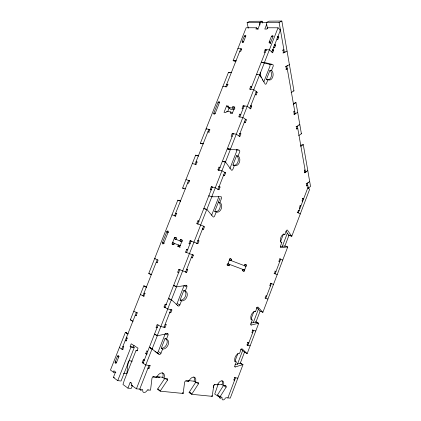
<?xml version="1.0" encoding="UTF-8"?>
<svg xmlns="http://www.w3.org/2000/svg" width="421" height="421" viewBox="0 0 421 421"><rect width="100%" height="100%" fill="white"/><g stroke="black" fill="none" stroke-linecap="round" stroke-linejoin="round"><path stroke-width="0.63" d="M219.457 396.177L219.436 397.171A2.652 1.537 -60.9 0 0 220.883 398.219M128.1 362.544L126.91 373.117A1.479 1 -54.6 0 1 126.805 373.506L124.563 373.227A1.489 1.005 -54.4 0 0 123.495 373.659M164.879 378.305L157.738 388.946A1.51 0.963 -56.8 0 0 157.543 389.336L160.19 391.172L183.088 393.451A1.452 0.895 -58.4 0 0 183.193 393.067L184.635 382.142A1.447 0.9 -59.1 0 1 186.093 380.937L188.908 381.284A4.999 3.089 -59.5 0 1 193.892 377.116A4.999 3.089 -59.5 0 1 195.36 382.079L198.075 382.415A1.41 0.863 -59.8 0 1 198.475 383.815L191.913 393.94A1.421 0.863 -59.1 0 0 191.734 394.309L189.087 392.561A1.416 0.863 -59 0 1 189.266 392.193L195.812 382.126M191.734 394.309L212.163 396.34A1.368 0.805 -60.3 0 0 212.263 395.982L213.731 385.662A1.363 0.81 -60.8 0 1 215.052 384.515L217.568 384.826A4.71 2.773 -61.2 0 1 222.109 380.858A4.71 2.773 -61.2 0 1 223.34 385.536L225.777 385.841A1.331 0.779 -61.4 0 1 226.119 387.157L220.067 396.761A1.342 0.779 -60.8 0 0 219.899 397.108L217.268 395.44A1.337 0.779 -60.7 0 1 217.436 395.093L223.472 385.541A1.326 0.779 -61.3 0 0 223.54 385.32M115.175 362.023C114.623 362.876 115.975 364.044 116.38 362.865L118.69 357.034A1.116 0.705 -77.4 0 0 118.485 355.603A1.116 0.705 -77.4 0 0 117.48 356.203L115.175 362.023L115.996 362.139M256.852 307.567L259.946 310.956A1.258 0.758 -66.8 0 0 260.136 311.066L262.878 312.314L287.722 246.98A1.252 0.753 -71.4 0 0 287.506 246.938L280.691 247.669A1.258 0.768 -71.4 0 1 280.365 246.39L281.781 242.643A4.41 2.694 -72 0 1 280.891 237.355A4.41 2.694 -72 0 1 284.912 234.418L286.254 230.903A1.258 0.768 -72.5 0 1 287.39 230.076L291.632 236.086A1.242 0.747 -72.4 0 0 291.806 236.234L309.698 189.182L307.762 187.961M219.899 397.108L221.625 397.282A1.337 0.774 -60.8 0 1 222.088 397.84L222.067 398.84A2.663 1.537 -61 0 0 224.656 399.092L225.367 398.161A1.326 0.763 -61 0 1 226.193 397.734L230.25 398.14L242.991 364.628A1.295 0.753 -63.2 0 0 242.754 364.644L235.223 366.975A1.31 0.774 -62.8 0 1 234.897 365.633L236.286 361.997L234.939 361.25L237.949 353.356M253.884 311.572L250.905 319.381L252.279 320.034L250.905 323.633A1.284 0.774 -65.6 0 0 251.211 325.028L258.483 323.265A1.268 0.753 -65.9 0 1 258.715 323.27L247.195 353.561A1.284 0.753 -64 0 1 247.001 353.466L242.133 348.851A1.3 0.774 -63.8 0 0 240.896 349.898L239.512 353.524A4.578 2.715 -63.3 0 0 235.144 357.25A4.578 2.715 -63.3 0 0 236.286 361.997M280.528 241.712L283.312 234.418M252.279 320.034A4.494 2.721 -66.2 0 1 251.226 315.097A4.494 2.721 -66.2 0 1 255.473 311.651L256.842 308.061A1.279 0.774 -66.7 0 1 258.041 307.093L262.688 312.203A1.263 0.753 -66.8 0 0 262.878 312.314M237.365 364.449L242.664 350.53M253.347 322.486L258.652 308.567M282.217 246.695L287.332 233.271M237.86 378.121L234.75 377.679L233.829 380.089L234.613 380.2L233.944 379.805M240.128 363.639L244.712 351.593M247.664 342.352L248.795 342.931L248.037 342.768L247.127 345.157L250.142 345.809M255.784 330.98L252.805 330.238L251.9 332.616L252.647 332.8L252.195 332.579M255.8 322.475L260.152 311.035M284.743 246.427L289.132 234.886M302.431 198.459L302.915 198.586L302.036 200.891L302.694 201.28L302.21 201.154M227.877 397.903L235.528 377.79M265.767 298.331L271.366 283.607L270.308 283.18M308.093 187.098L298.289 212.863L297.194 212.558M213.226 387.367L214.378 384.352M218.167 384.21L214.731 394.072L219.694 397.224M242.959 269.429L242.48 270.682L244.096 271.277L246.49 265.046L244.79 264.383M206.548 209.442L204.101 208.658A1.479 1.063 -72.1 0 0 203.848 208.474L206.785 209.411A1.484 1.063 -72.1 0 1 207.037 209.595L213.163 216.936A1.452 1.026 -71.9 0 0 214.626 216.01L216.205 211.968A5.073 3.563 -72.8 0 0 221.262 208.795A5.073 3.563 -72.8 0 0 219.888 202.548L221.546 198.265A1.452 1.021 -73.8 0 0 221.072 196.712L212.063 196.786A1.479 1.058 -73.9 0 1 211.768 196.707L225.398 161.969L222.383 161.28A1.473 1.047 -77.5 0 1 222.567 161.427M225.398 161.969A1.484 1.047 -77.4 0 1 225.64 162.18L231.461 170.152A1.447 1.01 -76.9 0 0 232.876 169.331L234.439 165.332A5.063 3.505 -77.7 0 0 239.339 162.506A5.063 3.505 -77.7 0 0 238.081 156.023L239.717 151.792A1.452 1 -78.6 0 0 239.281 150.171L228.071 148.997M271.561 70.386L269.977 70.281L266.425 79.364L268.003 79.495A5.141 3.342 -84.8 0 0 272.613 77.29A5.141 3.342 -84.8 0 0 271.561 70.386L273.166 66.244A1.473 0.953 -85.5 0 0 272.787 64.502L264.72 62.545L262.072 62.392M246.49 265.046L244.885 264.43L244.406 265.677L246.017 266.293L229.434 259.957L231.14 260.61L231.634 259.325L229.924 258.668L227.429 265.109L229.15 265.746L229.645 264.462L227.94 263.778M229.877 168.61L236.607 151.413A1.442 1 -78.7 0 0 236.397 149.671M263.804 81.921L269.919 66.297A1.468 0.953 -85.6 0 0 269.619 64.313L261.546 62.361A1.505 0.989 -86.2 0 1 261.283 62.213L264.462 62.397A1.51 0.984 -86.1 0 0 264.72 62.545M162.611 349.051L161.254 348.22L165.058 338.495L166.421 339.3A5.32 3.579 -59.1 0 1 168.137 344.841A5.32 3.579 -59.1 0 1 162.611 349.051L160.975 353.235A1.531 1.026 -58.3 0 1 159.38 354.456L150.087 347.63M181.483 300.783L180.083 300.078L183.84 290.474L185.251 291.148A5.194 3.6 -63.4 0 1 186.84 296.947A5.194 3.6 -63.4 0 1 181.483 300.783L179.867 304.92A1.495 1.031 -62.5 0 1 178.315 306.035L171.605 299.931L168.542 298.373A1.51 1.063 -62 0 1 168.816 298.51M216.205 211.968L214.736 211.5L219.983 198.08M233.529 165.237A5.052 3.505 -77.7 0 1 232.934 164.985L236.565 155.696L238.081 156.023M166.421 339.3L168.053 335.127A1.516 1.026 -59.8 0 0 167.563 333.527L167.105 333.258M185.251 291.148L186.861 287.027A1.484 1.031 -64.2 0 0 186.403 285.354L185.935 285.133M268.003 79.495L266.472 83.405A1.468 0.963 -84.3 0 1 265.141 84.047L259.868 74.922A1.5 0.995 -85.1 0 0 259.646 74.67L256.489 74.428A1.495 0.995 -85.2 0 1 256.71 74.68L257.231 74.722M160.19 391.172A1.516 0.963 -57 0 1 160.385 390.783L167.542 380.074A1.505 0.963 -57.8 0 0 167.063 378.584L164.016 378.211A5.331 3.452 -57.4 0 0 162.274 372.922A5.331 3.452 -57.4 0 0 156.759 377.311L153.591 376.921A1.547 1.01 -56.8 0 0 151.981 378.195L150.581 389.799A1.552 1 -56.1 0 1 150.465 390.204L148.213 389.983A1.558 1.005 -55.9 0 0 146.829 390.82A3.136 2.031 -55.8 0 1 144.045 392.504A3.136 2.031 -55.8 0 1 142.735 390.42A1.579 1.026 -55.4 0 0 142.072 389.372L136.409 388.809L131.31 385.12L131.868 383.705L130.142 382.463L127.916 388.12L122.969 384.489L124.358 380.095L136.072 350.383L137.693 350.651M132.362 385.636L131.257 388.451L127.916 388.12M147.918 368.28L149.008 368.433L150.113 365.602L145.755 364.975L142.193 362.618L143.308 359.787L144.392 359.95M146.603 354.235L145.713 353.666L146.818 350.84L147.713 351.409M156.986 327.801L156.08 327.275L157.18 324.47L160.833 326.554L165.053 327.464L166.153 324.665L165.69 324.407M169.768 312.524L170.805 312.777L171.9 309.988L167.737 308.946L164.048 306.988L165.148 304.199L166.395 304.52M178.678 272.561L177.741 272.134L178.83 269.366L180.041 269.766M191.318 257.536L192.308 257.889L193.386 255.137L185.603 252.126L186.682 249.374L187.877 249.816M189.976 243.791L189.024 243.417L190.103 240.67L197.87 243.685L198.949 240.944L197.97 240.554M197.991 224.051L196.828 223.551L197.902 220.82L198.87 221.151M211.363 189.992L210.237 189.418L211.3 186.714L215.257 187.813L219.004 189.739L220.062 187.035L218.636 186.414M219.046 170.442L217.936 169.826L218.994 167.132L219.988 167.369M240.012 133.278L240.896 133.857L239.849 136.525L236.286 134.215L232.213 133.483L231.161 136.157L232.171 136.341M240.823 114.317L239.802 114.17L238.754 116.828L242.864 117.438L246.374 119.869L245.332 122.532L244.817 122.448M250.884 105.529L251.747 106.155L250.705 108.807L247.238 106.297L243.101 105.76L242.059 108.413L243.085 108.55M251.679 86.679L250.637 86.579L249.6 89.22L253.774 89.641L257.184 92.267L256.152 94.909L255.626 94.851M272.882 49.399L273.697 50.125L272.671 52.736L269.387 49.831L265.135 49.678L264.109 52.293L265.167 52.336M143.082 363.202L158.091 324.991M164.969 307.472L179.767 269.787M186.55 252.511L191.055 241.038M197.791 223.888L212.284 186.987M218.931 170.068L233.223 133.667M239.781 116.98L244.133 105.892M250.637 89.326L266.193 49.715M269.193 42.084L271.35 36.59A1.121 0.705 -51.5 0 1 272.534 35.622A1.121 0.705 -51.5 0 1 272.955 36.611L270.787 42.121L269.193 42.084L270.587 43.347M136.409 388.809L152.055 348.925L149.35 347.241A1.552 1.058 -57.6 0 1 149.639 347.351L151.418 348.72M157.091 335.5L154.817 334.153A1.537 1.063 -58.9 0 1 154.491 334.153L157.217 335.769L171.331 299.794A1.516 1.063 -62.1 0 1 171.605 299.931M173.936 285.475A1.495 1.063 -63.6 0 1 173.62 285.443L176.431 286.796L206.785 209.411M229.761 149.06L227.566 148.892A1.473 1.037 -79 0 1 227.287 148.792L230.324 149.418L259.646 74.67M264.462 62.397L278.034 27.791L267.393 27.775L266.888 29.065L264.804 29.06L266.656 24.35M152.134 348.941L157.565 335.095M171.31 300.057L176.752 286.196M206.727 209.779L211.916 196.544M225.367 162.264L230.587 148.95M259.504 75.238L264.293 63.034M139.746 389.141L149.029 365.444M164.006 327.238L170.868 309.724M185.629 272.045L192.397 254.773M196.896 243.301L203.611 226.156M218.073 189.261L224.698 172.347M238.965 135.951L245.501 119.264M249.842 108.181L256.336 91.615M271.855 52.015L280.449 30.086L278.034 27.791M178.83 269.366L186.635 272.376L187.713 269.614L186.577 269.114M202.343 228.887L203.506 229.303L204.574 226.572L196.828 223.551M223.314 175.236L224.561 175.552L225.619 172.857L221.93 170.805L217.936 169.826M274.097 47.71L274.634 47.731L275.655 45.121L274.845 44.384M277.244 39.679L277.781 39.69L278.802 37.085L277.46 36.327M127.484 333.785L125.7 332.427A1.479 1.058 -56.1 0 0 125.416 332.311L110.455 370.048L113.386 372.164L113.928 370.801L115.538 371.959L113.37 377.442L117.722 380.637L121.053 381.005L134.22 347.641L130.978 347.088L130.136 346.546L131.22 343.804L138.025 348.162L136.93 350.94L136.072 350.383M258.057 29.244L256.426 27.765L255.926 29.028L257.952 29.033L260.483 22.634L266.73 22.587M117.722 380.637L130.978 347.088M174.378 243.364L173.852 244.712L172.047 243.98L174.689 237.291L176.467 237.976L175.967 239.339M233.718 109.686L230.671 109.26L228.035 107.439L228.545 106.139L226.593 105.881L224.04 112.344L225.982 112.628L226.498 111.328L230.761 111.939L232.345 113.028M130.136 346.546L133.378 347.099L134.025 345.462M227.614 111.802L229.229 107.708M182.304 241.807L179.935 240.901L180.467 239.549L182.314 240.27L179.646 247.053L177.799 246.306L178.336 244.954L180.12 245.622M230.761 111.939L230.245 113.249L232.234 113.538L234.813 106.976L232.818 106.713L232.308 108.018L228.035 107.439M133.073 321.344A1.473 1.058 -57.7 0 1 132.831 321.323L130.352 319.855L143.856 285.796A1.442 1.063 -60.8 0 1 144.129 285.933L145.413 287.069M151.449 274.745A1.437 1.063 -62.7 0 1 151.292 274.713L148.739 273.487L177.809 200.154L180.488 201.006A1.41 1.058 -72.1 0 1 180.62 201.085M185.424 188.95A1.41 1.058 -74.1 0 1 185.282 188.897L182.588 188.103L195.649 155.154L198.396 155.786A1.405 1.042 -78 0 1 198.528 155.875M202.959 143.819L200.654 143.345A1.405 1.037 -79.8 0 1 200.37 143.245L228.503 72.286L231.382 72.507A1.431 0.995 -86.3 0 1 231.497 72.617M235.439 61.245L233.387 60.766A1.437 0.989 -87.5 0 1 233.123 60.624L246.159 27.749L256.426 27.765M242.207 41.442L244.291 36.174A1.063 0.653 -53.3 0 1 245.396 35.248A1.063 0.653 -53.3 0 1 245.759 36.195L243.67 41.474L242.207 41.442L243.138 42.237M157.228 259.725L142.94 295.8L144.187 296.126M163.78 243.185L168.132 232.197A1.063 0.705 -68 0 0 167.863 230.961A1.063 0.705 -68 0 0 166.816 231.692L162.474 242.649A1.063 0.705 -68.9 0 0 162.738 243.906A1.063 0.705 -68.9 0 0 163.78 243.185L162.474 242.649L164.264 243.306M215.215 113.317L219.425 102.687A1.052 0.674 -57.4 0 0 219.094 101.64A1.052 0.674 -57.4 0 0 218.01 102.503L213.805 113.107A1.052 0.679 -58.2 0 0 214.131 114.17A1.052 0.679 -58.2 0 0 215.215 113.317L213.805 113.107L214.805 113.765M225.719 86.794L240.77 48.794L241.722 49.589M207.863 131.884L208.795 132.052L209.816 129.484L206.09 128.815L206.632 129.152M228.119 84.674L227.682 84.353L226.677 86.889L222.867 86.505M306.541 185.84L307.025 185.956L307.788 185.377L306.572 185.093M306.156 183.688L306.646 183.798L309.682 181.498M308.167 182.646L307.409 183.224L308.283 188.192L310.545 186.461L303.288 144.645A1.279 0.874 55.7 0 0 303.015 144.645L300.552 145.25M304.604 169.979L305.093 170.084L304.32 170.652L304.709 172.868L306.256 171.731M304.309 172.042L305.483 172.3L307.793 170.594M303.288 144.645L300.904 146.297A1.284 0.874 56.5 0 0 300.762 146.282M293.39 103.44L295.716 102.661A1.331 0.931 60.2 0 1 296 102.64L301.404 133.767L298.989 135.399A1.316 0.895 56.7 0 1 298.763 135.33L298.689 135.304M296.452 128.973L297.773 128.51L296.51 128.316M298.978 125.026L299.794 124.495L296.531 126.642L296.026 126.563M293.858 114.349L294.368 114.417L297.679 112.302M293.416 111.87L294.763 111.407L294.253 111.344M296 102.64L293.495 104.203A1.342 0.937 61 0 0 293.211 104.219M291.416 92.394L293.958 90.862L281.849 21.05L269.082 21.166L266.33 22.487L267.488 28.665M285.87 69.323L287.275 68.865L286.222 68.797M287.675 65.687L286.801 66.176L295.2 113.886L294.037 113.733M285.396 66.634L289.422 64.708M282.97 52.983L287.059 51.099M283.186 52.478L284.396 52.525L285.285 52.051M282.48 50.215L283.912 49.757M266.33 22.487L279.091 22.397L281.849 21.05M248.264 28.186L247.127 22.618L259.457 22.534L262.204 21.229L262.551 23.055M247.127 22.618L249.869 21.339L262.204 21.229M235.06 364.691L240.081 363.155A1.289 0.753 -63.1 0 1 240.317 363.144L242.991 364.628M250.905 323.128L255.757 321.965A1.263 0.758 -65.8 0 1 255.989 321.976L258.715 323.27M167.563 333.527L157.543 335.769A1.547 1.058 -59.1 0 1 157.217 335.769M186.403 285.354L176.746 286.822A1.505 1.063 -63.7 0 1 176.431 286.796M280.339 246.438L284.68 245.985A1.247 0.753 -71.4 0 1 284.896 246.027L287.722 246.98M279.639 30.086L280.449 30.086M184.019 188.187L182.882 188.182A1.405 1.058 -74.1 0 1 182.588 188.103M244.269 36.232L245.738 36.253M271.329 36.643L272.929 36.669M277.197 37.059L278.802 37.085M274.055 45.073L275.655 45.121M273.287 46.984L274.634 47.731M237.854 48.689L241.749 48.831L240.749 51.351L239.775 51.309M272.098 50.067L273.697 50.125M272.14 52.714L272.671 52.736M233.123 60.624L236.018 60.787A1.442 0.989 -87.4 0 0 236.286 60.929M233.387 60.766L235.797 60.903M269.619 64.313L271.724 64.439M229.203 72.565L230.161 72.638M200.654 143.345L202.848 143.524M227.682 84.353L226.724 84.258L227.761 85.021M189.087 392.561L190.376 392.693M255.884 92.131L257.184 92.267M131.31 385.12L132.147 385.21M130.142 382.463L131.252 382.584M113.37 377.442L114.48 377.569M152.786 376.721L159.312 377.526A1.389 0.9 -57.2 0 0 159.412 377.163M185.871 380.81L188.429 381.131L188.024 380.868M113.386 372.164L115.87 372.469M156.638 376.563L162.674 377.321L164.016 378.211M188.655 380.563L194.018 381.231L195.36 382.079M217.525 384.168L222.014 384.726L223.34 385.536M250.453 105.987L251.747 106.155M219.425 102.687L218.01 102.503L218.673 102.956M250.19 108.739L250.705 108.807M116.059 361.971L115.238 361.855L116.449 362.697M132.299 361.176L129.747 360.802A1.473 1.01 -55.3 0 0 128.621 361.276M142.193 362.618L143.287 362.776M119.117 356.45L117.48 356.203L118.69 357.034M245.085 119.675L246.374 119.869M123.064 349.319L121.827 349.114L136.304 312.561L137.504 312.835M145.713 353.666L147.334 353.929M123.716 346.541L122.9 346.404L123.716 346.941L122.643 349.656L119.396 347.504M239.617 133.631L240.896 133.857M126.516 340.768L125.221 340.536L126.042 341.063L127.116 338.352L126.295 337.831L127.584 338.068M239.339 136.43L239.849 136.525M236.749 149.655L238.265 149.96M200.37 143.245L203.138 143.814A1.41 1.037 -79.7 0 0 203.348 143.903M156.08 327.275L157.349 327.549M165.106 324.433L166.153 324.665M136.504 315.534L135.241 315.245L136.072 315.729L137.141 313.035L133.81 311.135M196.349 155.46L198.638 155.986M222.62 161.485L225.135 162.064M232.934 164.985L234.439 165.332M192.323 163.537L195.975 164.437L197.002 161.843L196.086 161.622L197.196 162.232M224.367 172.547L225.619 172.857M223.141 174.92L224.561 175.552M164.048 306.988L165.3 307.304M302.367 198.665L303.573 198.975L302.915 198.586M145.245 293.458L144.003 293.121L144.85 293.569L143.787 296.247L140.425 294.463M299.905 205.822L300.868 206.08L300.205 205.701L299.326 208.011L299.989 208.384L299.51 208.253M218.82 186.692L220.062 187.035M298.205 210.29L299.168 210.553L298.5 210.179L297.621 212.489L300.273 213.968M185.929 179.667L189.55 180.672L188.519 183.277L187.608 183.019M217.762 189.392L219.004 189.739M210.237 189.418L211.221 189.697M212.063 196.786L208.811 195.833A1.473 1.058 -73.9 0 0 209.105 195.912M219.888 202.548L218.41 202.101A5.057 3.568 -72.8 0 1 219.788 208.337A5.057 3.568 -72.8 0 1 214.736 211.5M285.964 231.197L288.79 235.181L291.158 235.939M291.806 236.234L288.969 235.323A1.237 0.753 -72.4 0 1 288.79 235.181M178.509 200.475L180.293 201.043M283.486 233.96L284.912 234.418M177.741 272.134L178.957 272.524M157.391 262.778L156.18 262.378L157.044 262.767L158.096 260.11L154.649 258.573L155.26 258.778M267.924 299.042L265.041 298.094L265.94 295.731L266.661 295.974M186.714 269.277L187.713 269.614M280.828 242.322L281.781 242.643M171.984 214.847L175.525 216.084L176.567 213.458L175.673 213.152L176.841 213.652M270.471 285.959L269.756 285.701L270.65 283.349L273.497 284.385M279.591 258.804L280.66 259.189L275.092 273.824L274.029 273.413M278.644 261.115L279.77 261.525L279.07 261.231L279.96 258.889L282.738 260.078M185.603 252.126L186.798 252.563M172.047 243.98L173.836 244.643M177.799 246.306L180.183 247.19M227.94 263.825L244.58 270.035L242.964 269.387M174.273 243.275L172.573 242.643L180.177 245.696M197.791 240.502L198.949 240.944M274.866 271.05L275.981 271.477L275.276 271.198L274.381 273.545L277.202 274.645M175.852 239.275L174.162 238.628L181.783 241.628M189.024 243.417L190.208 243.87M168.132 232.197L166.816 231.692L168.295 232.271M196.718 243.238L197.87 243.685M180.467 239.549L182.246 240.233M190.103 240.67L191.287 241.133M229.919 258.657L231.634 259.325M174.689 237.291L176.499 237.997M242.396 270.598L244.096 271.277M291.111 92.31L291.185 92.341A1.384 0.963 61.5 0 0 291.416 92.388M226.872 264.83L229.15 265.746M186.682 249.374L187.634 249.758M192.239 254.668L193.386 255.137M191.166 257.415L192.308 257.889M202.543 228.898L203.506 229.303M175.746 216.247L174.636 215.773L188.64 180.42L189.713 180.962M197.902 220.82L199.065 221.325M185.498 271.871L186.635 272.376M256.384 307.851L256.842 308.061M254.558 311.23L255.473 311.651M186.387 286.806L184.045 285.701L177.083 303.499A1.484 1.031 -62.4 0 1 176.178 304.525M255.757 321.965L258.031 323.049M151.181 274.539L149.055 273.518A1.431 1.063 -62.6 0 1 148.739 273.487M174.399 285.696L176.273 286.596M250.753 324.807L251.211 325.028M252.521 329.917L253.553 330.422L247.885 345.32L246.859 344.788M252.353 330.011L252.805 330.238M143.856 285.796L146.666 287.227A1.447 1.063 -61 0 0 146.392 287.09M177.546 303.73L179.867 304.92M211.3 186.714L212.426 187.292M177.388 305.557L177.851 305.793M247.585 342.531L248.037 342.768M165.148 304.199L166.063 304.678M171.436 309.74L171.9 309.988M240.444 349.656L240.896 349.898M169.652 312.161L170.805 312.777M247.195 353.561L244.512 352.124A1.279 0.758 -64 0 1 244.312 352.035L241.07 348.967M196.118 164.785L195.06 164.211L208.879 129.315L209.905 129.957M240.081 363.155L242.307 364.391M218.994 167.132L220.099 167.753M234.776 366.723L235.223 366.975M163.911 326.817L165.053 327.464M167.595 334.863L165.321 333.543L158.27 351.556A1.526 1.026 -58.2 0 1 156.875 352.777M234.302 377.421L234.75 377.679M132.331 320.844L130.684 319.865A1.463 1.058 -57.5 0 1 130.352 319.855M224.893 385.299L225.335 385.568M223.909 385.81L226.119 387.157M217.125 384.552L217.568 384.826M208.795 132.052L209.253 132.336M214.61 384.241L215.052 384.515M158.722 351.835L160.975 353.235M126.111 332.685L128.158 333.958A1.484 1.058 -56.3 0 0 127.873 333.848L125.416 332.311M156.675 352.766L158.928 354.177M220.746 396.724L221.183 397.003M217.436 395.093L219.63 396.482M196.254 382.405L198.475 383.815M211.821 395.698L212.263 395.982M188.013 380.71L188.461 381M211.721 396.056L212.163 396.34M133.378 347.099L134.22 347.641M232.213 133.483L233.281 134.178M143.308 359.787L144.192 360.371M149.665 365.307L150.113 365.602M189.266 392.193L191.471 393.651M165.321 378.595L167.542 380.074M148.113 367.838L149.008 368.433M182.751 392.772L183.193 393.067M158.906 377.253L159.312 377.526M182.204 392.856L183.088 393.451M156.312 377.011L156.759 377.311M153.149 376.621L153.591 376.921M244.459 121.932L245.332 122.532M226.593 105.881L228.171 106.976M157.738 388.946L159.943 390.478M239.802 114.17L240.854 114.901M232.308 108.018L234.413 109.486M232.818 106.713L234.923 108.186M126.405 373.222L126.805 373.506M147.771 389.667L148.213 389.983M243.101 105.76L244.148 106.508M255.3 94.262L256.152 94.909M250.637 86.579L251.663 87.368M154.939 351.43L155.807 352.098M243.159 42.179L242.228 41.384A1.063 0.653 -53.5 0 0 242.585 42.342A1.063 0.653 -53.5 0 0 243.691 41.416M265.135 49.678L266.372 50.762M270.592 43.274L269.214 42.026A1.116 0.71 -51.8 0 0 269.629 43.026A1.116 0.71 -51.8 0 0 270.814 42.068M169.242 298.894L170.089 299.668M276.976 38.943L277.781 39.69M262.378 79.053L262.63 80.311M260.12 72.528L261.157 77.685M259.457 22.534L259.931 24.976M279.091 22.397L284.396 52.525M297.352 126.1L305.483 172.3M283.012 50.236L283.507 53.004M285.922 66.665L286.396 69.36M293.932 111.939L294.368 114.417M296.531 126.642L296.958 129.052M306.646 183.798L307.025 185.956M293.958 90.868A1.358 0.968 63.6 0 1 293.653 90.789M301.404 133.778A1.295 0.905 58.6 0 1 301.104 133.689M228.503 72.286A1.421 0.995 -86.5 0 1 228.729 72.528M195.649 155.154A1.4 1.042 -78 0 1 195.891 155.36M177.809 200.154A1.405 1.058 -72.1 0 1 178.067 200.333M128.163 361.981A1.473 1.01 -55.3 0 1 128.431 361.502M230.603 149.518A1.479 1.037 -79 0 1 230.324 149.418M269.977 70.281A5.131 3.342 -84.9 0 1 271.424 75.769A5.131 3.342 -84.9 0 1 268.277 79.895M267.282 79.827A5.131 3.342 -84.9 0 1 266.425 79.364M236.565 155.696A5.052 3.505 -77.7 0 1 238.049 161.501A5.052 3.505 -77.7 0 1 233.855 165.3M211.584 215.294A1.447 1.026 -71.9 0 0 211.695 215.057L218.51 197.649A1.442 1.021 -73.8 0 0 218.531 196.323M183.84 290.474A5.184 3.6 -63.3 0 1 185.435 296.258A5.184 3.6 -63.3 0 1 180.083 300.078M165.058 338.495A5.31 3.579 -59 0 1 166.774 344.031A5.31 3.579 -59 0 1 161.254 348.22M152.055 348.925A1.558 1.058 -57.8 0 1 152.339 349.041M234.939 361.25A4.568 2.715 -63.3 0 1 234.702 361.186M141.414 390.609A3.121 2.031 -55.6 0 1 140.109 389.304M162.401 372.801A5.32 3.452 -57.3 0 1 162.674 377.321M193.849 376.984A4.989 3.089 -59.5 0 1 194.018 381.231M221.925 380.716A4.699 2.779 -61.1 0 1 222.014 384.726"/></g></svg>
